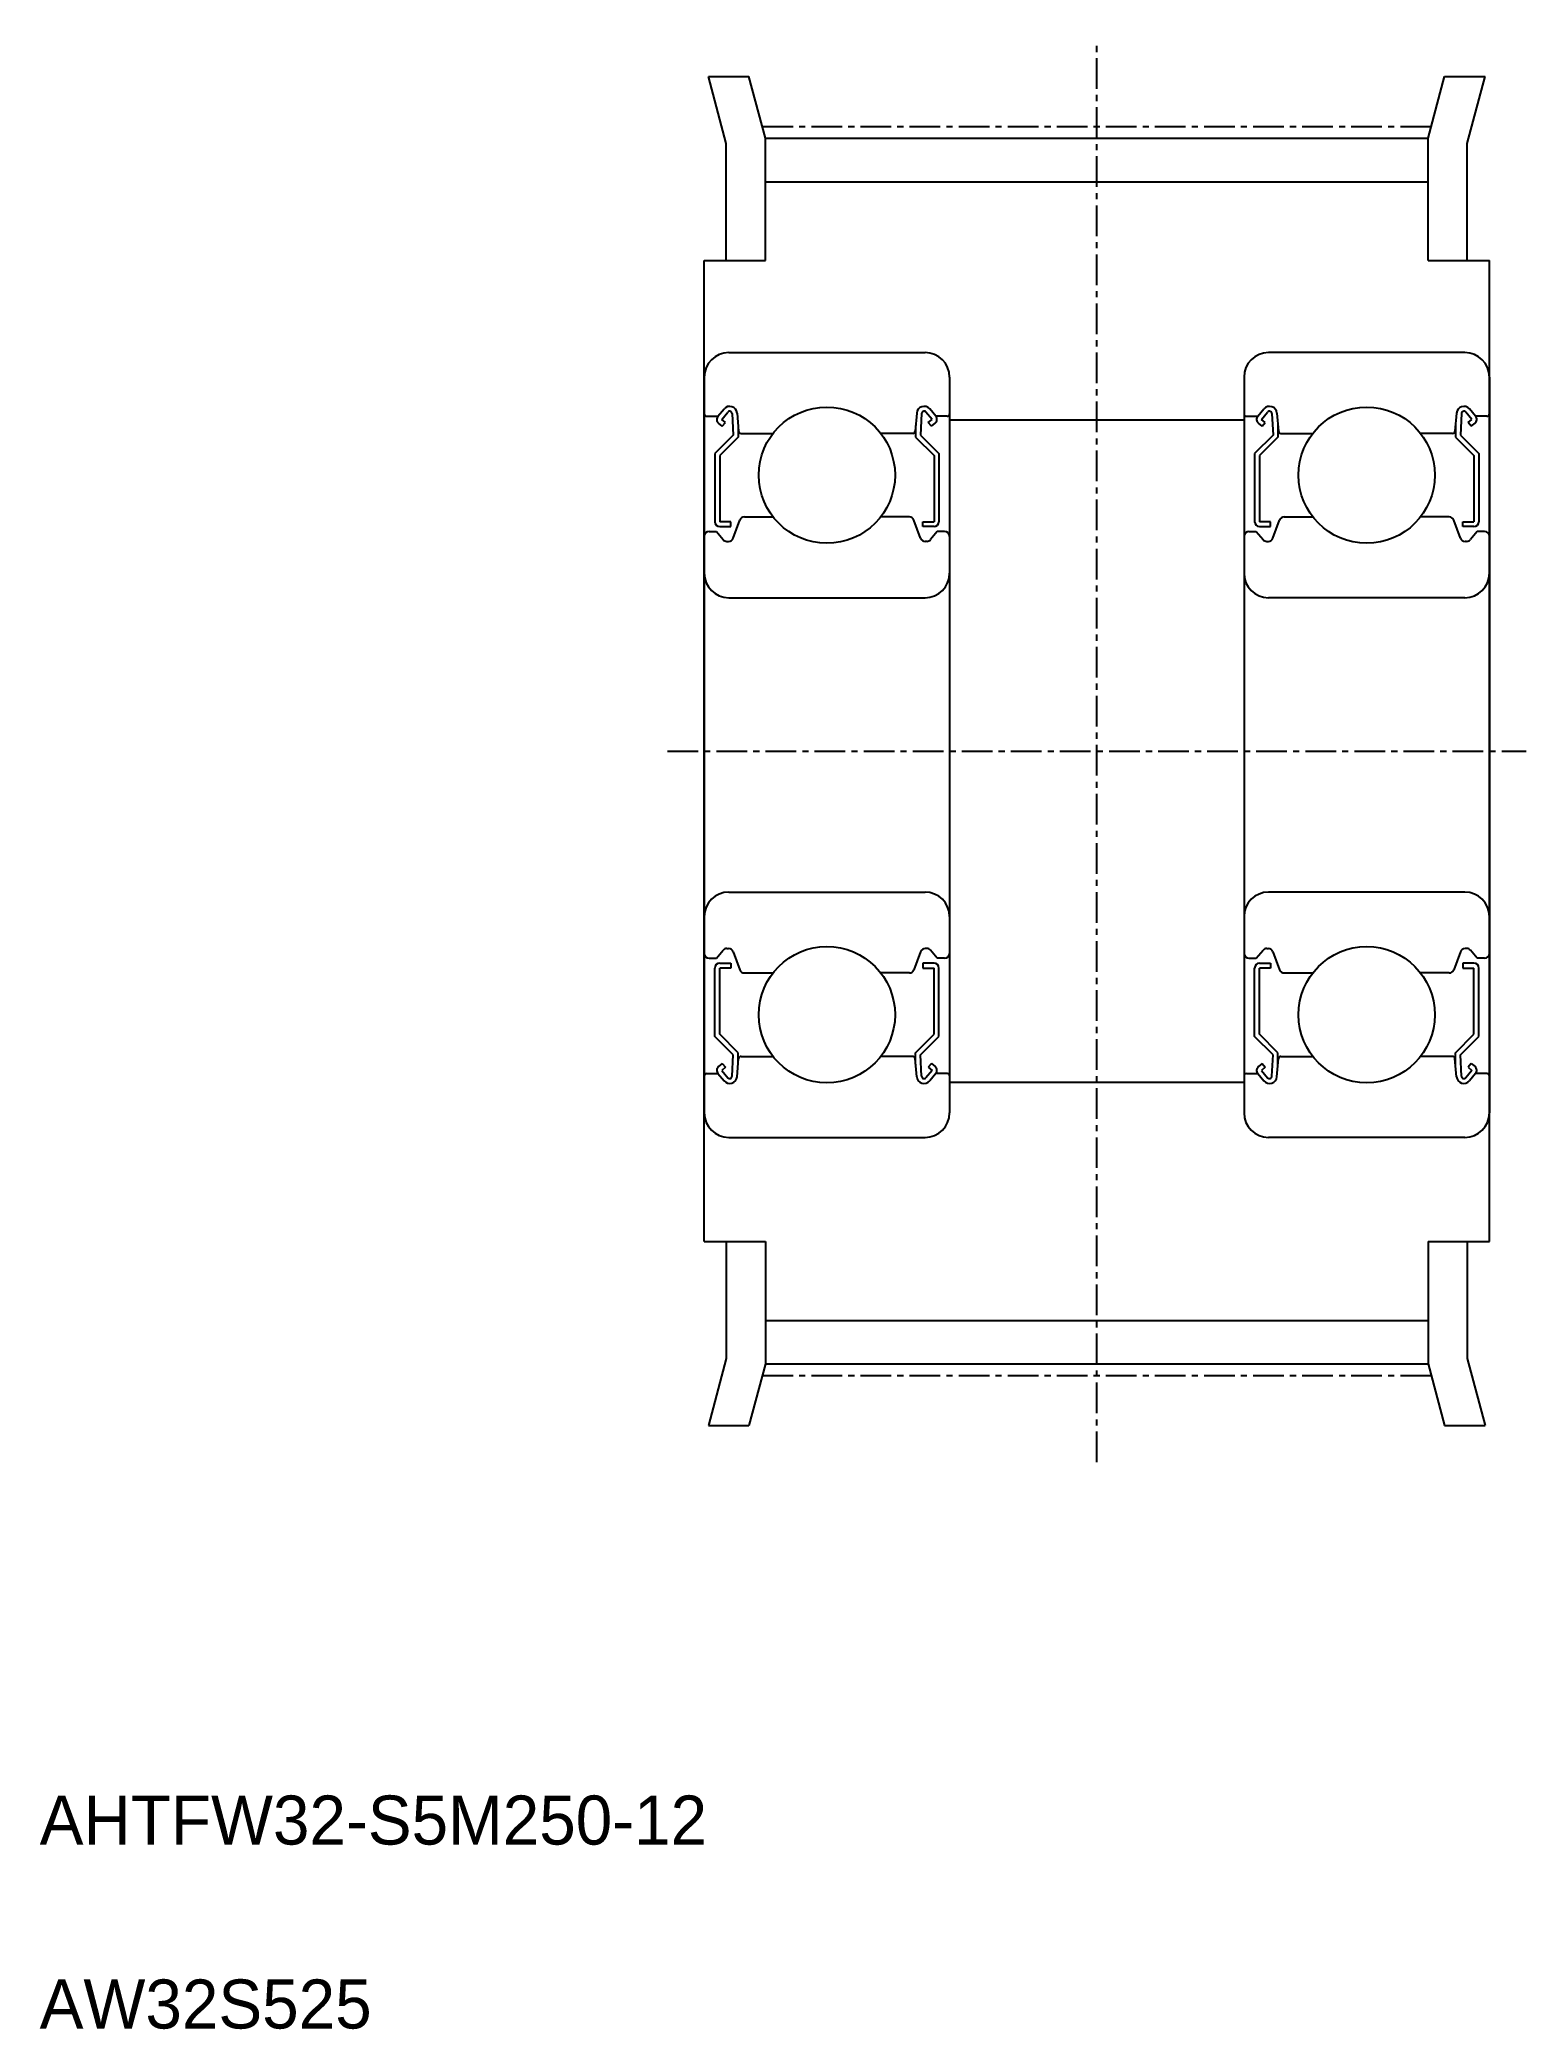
# Model space of a CAD drawing. Extents: x 5 to 65.6, y 5 to 86.1.
import ezdxf

# ---------------------------------------------------------------- set-up
doc = ezdxf.new("R2010")
doc.units = 0
doc.linetypes.add('CENTER', pattern=[2, 1.25, -0.25, 0.25, -0.25])
doc.layers.get('0').update_dxf_attribs({"linetype": 'CONTINUOUS'})
doc.layers.add('CENTER', color=1, linetype='CENTER')

msp = doc.modelspace()

# ---------------------------------------------------------------- linework, layer by layer
at = {"color": 7, "linetype": 'CONTINUOUS'}
for p, q in [((32.981, 81.861), (32.25, 84.586)), ((32.25, 84.586), (33.907, 84.586)), ((34.581, 82.071), (33.907, 84.586)), ((61.581, 82.071), (62.254, 84.586)), ((62.254, 84.586), (63.911, 84.586)), ((63.181, 81.861), (63.911, 84.586)), ((34.581, 77.086), (34.581, 82.071)), ((34.581, 82.071), (61.581, 82.071)), ((61.581, 77.086), (61.581, 82.071)), ((32.981, 77.086), (32.981, 81.861)), ((63.181, 77.086), (63.181, 81.861)), ((34.581, 80.301), (61.581, 80.301)), ((32.081, 37.086), (32.081, 77.086)), ((32.081, 77.086), (34.581, 77.086)), ((61.581, 77.086), (64.081, 77.086)), ((64.081, 37.086), (64.081, 77.086)), ((33.081, 73.336), (41.081, 73.336)), ((63.081, 73.336), (55.081, 73.336)), ((32.081, 72.336), (32.081, 42.336)), ((42.081, 72.336), (42.081, 42.336)), ((54.081, 72.336), (54.081, 42.336)), ((64.081, 72.336), (64.081, 42.336)), ((32.181, 70.736), (32.641, 70.736)), ((32.641, 70.736), (32.89, 71.034)), ((32.794, 70.607), (33.044, 70.906)), ((32.947, 70.479), (32.794, 70.607)), ((33.22, 70.846), (33.264, 69.969)), ((33.419, 70.867), (33.483, 70.128)), ((40.742, 70.867), (40.678, 70.128)), ((40.941, 70.846), (40.897, 69.969)), ((41.367, 70.607), (41.117, 70.906)), ((41.214, 70.479), (41.367, 70.607)), ((41.52, 70.736), (41.271, 71.034)), ((41.981, 70.736), (41.52, 70.736)), ((42.081, 70.586), (54.081, 70.586)), ((54.181, 70.736), (54.641, 70.736)), ((54.641, 70.736), (54.89, 71.034)), ((54.794, 70.607), (55.044, 70.906)), ((54.947, 70.479), (54.794, 70.607)), ((55.22, 70.846), (55.264, 69.969)), ((55.419, 70.867), (55.483, 70.128)), ((62.742, 70.867), (62.678, 70.128)), ((62.941, 70.846), (62.897, 69.969)), ((63.367, 70.607), (63.117, 70.906)), ((63.215, 70.479), (63.367, 70.607)), ((63.52, 70.736), (63.271, 71.034)), ((63.981, 70.736), (63.52, 70.736)), ((33.263, 69.969), (32.513, 69.219)), ((32.818, 70.326), (32.665, 70.455)), ((33.463, 69.886), (32.713, 69.136)), ((32.819, 70.326), (32.947, 70.479)), ((33.464, 70.356), (33.464, 69.886)), ((33.583, 70.036), (34.883, 70.036)), ((40.578, 70.036), (39.278, 70.036)), ((40.698, 70.356), (40.698, 69.886)), ((40.698, 69.886), (41.448, 69.136)), ((40.898, 69.969), (41.648, 69.219)), ((41.342, 70.326), (41.214, 70.479)), ((41.343, 70.326), (41.496, 70.455)), ((55.263, 69.969), (54.513, 69.219)), ((54.818, 70.326), (54.665, 70.455)), ((55.463, 69.886), (54.713, 69.136)), ((54.819, 70.326), (54.947, 70.479)), ((55.463, 70.356), (55.463, 69.886)), ((55.583, 70.036), (56.883, 70.036)), ((62.578, 70.036), (61.278, 70.036)), ((62.698, 70.356), (62.698, 69.886)), ((62.698, 69.886), (63.448, 69.136)), ((62.898, 69.969), (63.648, 69.219)), ((63.342, 70.326), (63.214, 70.479)), ((63.343, 70.326), (63.496, 70.455)), ((32.514, 69.219), (32.514, 66.436)), ((32.714, 69.136), (32.714, 66.436)), ((41.448, 69.136), (41.448, 66.436)), ((41.648, 69.219), (41.648, 66.436)), ((54.514, 69.219), (54.514, 66.436)), ((54.714, 69.136), (54.714, 66.436)), ((63.448, 69.136), (63.448, 66.436)), ((63.648, 69.219), (63.648, 66.436)), ((33.719, 66.636), (34.883, 66.636)), ((40.442, 66.636), (39.278, 66.636)), ((55.719, 66.636), (56.883, 66.636)), ((62.442, 66.636), (61.278, 66.636)), ((32.281, 66.036), (32.581, 66.036)), ((32.581, 66.036), (32.856, 65.708)), ((33.164, 66.436), (32.714, 66.436)), ((32.714, 66.236), (33.164, 66.236)), ((33.164, 66.236), (33.164, 66.436)), ((33.262, 65.768), (33.531, 66.505)), ((40.899, 65.768), (40.63, 66.505)), ((40.998, 66.236), (40.998, 66.436)), ((40.998, 66.436), (41.448, 66.436)), ((41.448, 66.236), (40.998, 66.236)), ((41.58, 66.036), (41.305, 65.708)), ((41.881, 66.036), (41.581, 66.036)), ((54.281, 66.036), (54.581, 66.036)), ((54.581, 66.036), (54.856, 65.708)), ((55.164, 66.436), (54.714, 66.436)), ((54.714, 66.236), (55.164, 66.236)), ((55.164, 66.236), (55.164, 66.436)), ((55.262, 65.768), (55.531, 66.505)), ((62.899, 65.768), (62.63, 66.505)), ((62.998, 66.436), (63.448, 66.436)), ((62.998, 66.236), (62.998, 66.436)), ((63.448, 66.236), (62.998, 66.236)), ((63.58, 66.036), (63.305, 65.708)), ((63.881, 66.036), (63.581, 66.036)), ((33.009, 65.636), (33.074, 65.636)), ((41.152, 65.636), (41.087, 65.636)), ((55.009, 65.636), (55.074, 65.636)), ((63.152, 65.636), (63.087, 65.636)), ((33.081, 63.336), (41.081, 63.336)), ((63.081, 63.336), (55.081, 63.336)), ((33.081, 51.336), (41.081, 51.336)), ((63.081, 51.336), (55.081, 51.336)), ((32.581, 48.637), (32.856, 48.965)), ((33.009, 49.037), (33.074, 49.037)), ((33.262, 48.905), (33.531, 48.168)), ((40.899, 48.905), (40.63, 48.168)), ((41.152, 49.037), (41.087, 49.037)), ((41.58, 48.637), (41.305, 48.965)), ((54.581, 48.637), (54.856, 48.965)), ((55.009, 49.037), (55.074, 49.037)), ((55.262, 48.905), (55.531, 48.168)), ((62.899, 48.905), (62.63, 48.168)), ((63.152, 49.037), (63.087, 49.037)), ((63.58, 48.637), (63.305, 48.965)), ((32.281, 48.637), (32.581, 48.637)), ((32.514, 45.454), (32.514, 48.237)), ((32.714, 48.437), (33.164, 48.437)), ((33.164, 48.237), (32.714, 48.237)), ((32.714, 45.537), (32.714, 48.237)), ((33.164, 48.437), (33.164, 48.237)), ((33.719, 48.037), (34.883, 48.037)), ((40.442, 48.037), (39.278, 48.037)), ((40.998, 48.437), (40.998, 48.237)), ((41.448, 48.437), (40.998, 48.437)), ((40.998, 48.237), (41.448, 48.237)), ((41.448, 45.537), (41.448, 48.237)), ((41.881, 48.637), (41.581, 48.637)), ((41.648, 45.454), (41.648, 48.237)), ((54.281, 48.637), (54.581, 48.637)), ((54.514, 45.454), (54.514, 48.237)), ((54.714, 48.437), (55.164, 48.437)), ((55.164, 48.237), (54.714, 48.237)), ((54.714, 45.537), (54.714, 48.237)), ((55.164, 48.437), (55.164, 48.237)), ((55.719, 48.037), (56.883, 48.037)), ((62.442, 48.037), (61.278, 48.037)), ((62.998, 48.437), (62.998, 48.237)), ((63.448, 48.437), (62.998, 48.437)), ((62.998, 48.237), (63.448, 48.237)), ((63.448, 45.537), (63.448, 48.237)), ((63.881, 48.637), (63.581, 48.637)), ((63.648, 45.454), (63.648, 48.237)), ((33.263, 44.704), (32.513, 45.454)), ((33.463, 44.787), (32.713, 45.537)), ((40.698, 44.787), (41.448, 45.537)), ((40.898, 44.704), (41.648, 45.454)), ((55.263, 44.704), (54.513, 45.454)), ((55.463, 44.787), (54.713, 45.537)), ((62.698, 44.787), (63.448, 45.537)), ((62.898, 44.704), (63.648, 45.454)), ((33.22, 43.827), (33.264, 44.704)), ((33.464, 44.317), (33.464, 44.787)), ((33.583, 44.637), (34.883, 44.637)), ((40.578, 44.637), (39.278, 44.637)), ((40.698, 44.317), (40.698, 44.787)), ((40.941, 43.827), (40.897, 44.704)), ((55.22, 43.827), (55.264, 44.704)), ((55.463, 44.317), (55.463, 44.787)), ((55.583, 44.637), (56.883, 44.637)), ((62.578, 44.637), (61.278, 44.637)), ((62.698, 44.317), (62.698, 44.787)), ((62.941, 43.827), (62.897, 44.704)), ((32.181, 43.937), (32.641, 43.937)), ((32.641, 43.937), (32.89, 43.639)), ((32.818, 44.347), (32.665, 44.218)), ((32.947, 44.194), (32.794, 44.066)), ((32.794, 44.066), (33.044, 43.767)), ((32.819, 44.347), (32.947, 44.194)), ((33.419, 43.806), (33.483, 44.545)), ((40.742, 43.806), (40.678, 44.545)), ((41.367, 44.066), (41.117, 43.767)), ((41.342, 44.347), (41.214, 44.194)), ((41.214, 44.194), (41.367, 44.066)), ((41.52, 43.937), (41.271, 43.639)), ((41.343, 44.347), (41.496, 44.218)), ((41.981, 43.937), (41.52, 43.937)), ((54.181, 43.937), (54.641, 43.937)), ((54.641, 43.937), (54.89, 43.639)), ((54.818, 44.347), (54.665, 44.218)), ((54.947, 44.194), (54.794, 44.066)), ((54.794, 44.066), (55.044, 43.767)), ((54.819, 44.347), (54.947, 44.194)), ((55.419, 43.806), (55.483, 44.545)), ((62.742, 43.806), (62.678, 44.545)), ((63.367, 44.066), (63.117, 43.767)), ((63.342, 44.347), (63.214, 44.194)), ((63.215, 44.194), (63.367, 44.066)), ((63.52, 43.937), (63.271, 43.639)), ((63.343, 44.347), (63.496, 44.218)), ((63.981, 43.937), (63.52, 43.937)), ((42.081, 43.586), (54.081, 43.586)), ((33.081, 41.336), (41.081, 41.336)), ((35.081, 41.336), (35.081, 41.337)), ((37.081, 41.336), (37.081, 41.336)), ((63.081, 41.336), (55.081, 41.336)), ((59.081, 41.336), (59.08, 41.336)), ((61.081, 41.336), (61.081, 41.337)), ((32.081, 37.086), (34.581, 37.086)), ((32.981, 37.086), (32.981, 32.312)), ((34.581, 37.086), (34.581, 32.101)), ((61.581, 37.086), (61.581, 32.101)), ((61.581, 37.086), (64.081, 37.086)), ((63.181, 37.086), (63.181, 32.312)), ((34.581, 33.871), (61.581, 33.871)), ((32.981, 32.312), (32.25, 29.586)), ((34.581, 32.101), (33.907, 29.586)), ((34.581, 32.101), (61.581, 32.101)), ((61.581, 32.101), (62.254, 29.586)), ((63.181, 32.312), (63.911, 29.586)), ((32.25, 29.586), (33.907, 29.586)), ((62.254, 29.586), (63.911, 29.586))]:
    msp.add_line(p, q, dxfattribs=at)
for centre in [(37.081, 68.336), (37.081, 68.336), (59.081, 68.336), (59.081, 68.336), (37.081, 46.336), (37.081, 46.336), (59.081, 46.336), (59.081, 46.336)]:
    msp.add_circle(centre, 2.778, dxfattribs=at)
for centre, radius, start, end in [((33.081, 72.336), 1, 90, 180), ((41.081, 72.336), 1, 0, 90), ((55.081, 72.336), 1, 90, 180), ((63.081, 72.336), 1, 0, 90), ((32.181, 70.836), 0.1, 180, 270), ((32.794, 70.608), 0.2, 140.00119, 230.08703), ((33.12, 70.841), 0.3, 4.99683, 140.00119), ((33.12, 70.842), 0.1, 2.81979, 140.00022), ((41.041, 70.841), 0.3, 39.99881, 175.00317), ((41.041, 70.842), 0.1, 39.99978, 177.18021), ((41.367, 70.608), 0.2, 309.91297, 39.99881), ((41.981, 70.836), 0.1, 270, 0), ((54.181, 70.836), 0.1, 180, 270), ((54.794, 70.608), 0.2, 140.00119, 230.08703), ((55.12, 70.841), 0.3, 4.99683, 140.00119), ((55.12, 70.842), 0.1, 2.81979, 140.00022), ((63.041, 70.841), 0.3, 39.99881, 175.00317), ((63.041, 70.842), 0.1, 39.99978, 177.18021), ((63.367, 70.608), 0.2, 309.91297, 39.99881), ((63.981, 70.836), 0.1, 270, 0), ((33.583, 70.136), 0.1, 184.99683, 270), ((40.578, 70.136), 0.1, 270, 355.00317), ((55.583, 70.136), 0.1, 184.99683, 270), ((62.578, 70.136), 0.1, 270, 355.00317), ((33.719, 66.436), 0.2, 90, 159.99165), ((40.442, 66.436), 0.2, 20.00835, 90), ((55.719, 66.436), 0.2, 90, 159.99165), ((62.442, 66.436), 0.2, 20.00835, 90), ((32.281, 65.836), 0.2, 90, 180), ((32.714, 66.436), 0.2, 180, 270), ((33.009, 65.836), 0.2, 219.9952, 270), ((33.074, 65.836), 0.2, 270, 339.99165), ((41.087, 65.836), 0.2, 200.00835, 270), ((41.152, 65.836), 0.2, 270, 320.0048), ((41.448, 66.436), 0.2, 270, 0), ((41.881, 65.836), 0.2, 0, 90), ((54.281, 65.836), 0.2, 90, 180), ((54.714, 66.436), 0.2, 180, 270), ((55.009, 65.836), 0.2, 219.9952, 270), ((55.074, 65.836), 0.2, 270, 339.99165), ((63.087, 65.836), 0.2, 200.00835, 270), ((63.152, 65.836), 0.2, 270, 320.0048), ((63.448, 66.436), 0.2, 270, 0), ((63.881, 65.836), 0.2, 0, 90), ((33.081, 64.336), 1, 180, 270), ((41.081, 64.336), 1, 270, 0), ((55.081, 64.336), 1, 180, 270), ((63.081, 64.336), 1, 270, 0), ((33.081, 50.336), 1, 90, 180), ((41.081, 50.336), 1, 0, 90), ((55.081, 50.336), 1, 90, 180), ((63.081, 50.336), 1, 0, 90), ((32.281, 48.837), 0.2, 180, 270), ((33.009, 48.837), 0.2, 90, 140.0048), ((33.074, 48.837), 0.2, 20.00835, 90), ((41.087, 48.837), 0.2, 90, 159.99165), ((41.152, 48.837), 0.2, 39.9952, 90), ((41.881, 48.837), 0.2, 270, 0), ((54.281, 48.837), 0.2, 180, 270), ((55.009, 48.837), 0.2, 90, 140.0048), ((55.074, 48.837), 0.2, 20.00835, 90), ((63.087, 48.837), 0.2, 90, 159.99165), ((63.152, 48.837), 0.2, 39.9952, 90), ((63.881, 48.837), 0.2, 270, 0), ((32.714, 48.237), 0.2, 90, 180), ((33.719, 48.237), 0.2, 200.00835, 270), ((40.442, 48.237), 0.2, 270, 339.99165), ((41.448, 48.237), 0.2, 0, 90), ((54.714, 48.237), 0.2, 90, 180), ((55.719, 48.237), 0.2, 200.00835, 270), ((62.442, 48.237), 0.2, 270, 339.99165), ((63.448, 48.237), 0.2, 0, 90), ((33.583, 44.537), 0.1, 90, 175.00317), ((40.578, 44.537), 0.1, 4.99683, 90), ((55.583, 44.537), 0.1, 90, 175.00317), ((62.578, 44.537), 0.1, 4.99683, 90), ((32.181, 43.837), 0.1, 90, 180), ((32.794, 44.065), 0.2, 129.91297, 219.99881), ((33.12, 43.832), 0.3, 219.99881, 355.00317), ((33.12, 43.831), 0.1, 219.99978, 357.18021), ((41.041, 43.832), 0.3, 184.99683, 320.00119), ((41.041, 43.831), 0.1, 182.81979, 320.00022), ((41.367, 44.065), 0.2, 320.00119, 50.08703), ((41.981, 43.837), 0.1, 0, 90), ((54.181, 43.837), 0.1, 90, 180), ((54.794, 44.065), 0.2, 129.91297, 219.99881), ((55.12, 43.832), 0.3, 219.99881, 355.00317), ((55.12, 43.831), 0.1, 219.99978, 357.18021), ((63.041, 43.832), 0.3, 184.99683, 320.00119), ((63.041, 43.831), 0.1, 182.81979, 320.00022), ((63.367, 44.065), 0.2, 320.00119, 50.08703), ((63.981, 43.837), 0.1, 0, 90), ((33.081, 42.336), 1, 180, 270), ((41.081, 42.336), 1, 270, 0), ((55.081, 42.336), 1, 180, 270), ((63.081, 42.336), 1, 270, 0)]:
    msp.add_arc(centre, radius, start, end, dxfattribs=at)
at = {"layer": 'CENTER', "color": 1, "linetype": 'CENTER'}
for p, q in [((48.081, 28.086), (48.081, 86.086)), ((34.452, 82.551), (61.709, 82.551)), ((30.581, 57.086), (65.581, 57.086)), ((34.452, 31.621), (61.709, 31.621))]:
    msp.add_line(p, q, dxfattribs=at)

# ---------------------------------------------------------------- texts
at = {"color": 7, "linetype": 'CONTINUOUS'}
for s, p in [('AHTFW32-S5M250-12', (5, 12.5)), ('AW32S525', (5, 5))]:
    msp.add_text(s, height=2, dxfattribs=at).set_placement(p)

doc.saveas('drawing.dxf')
